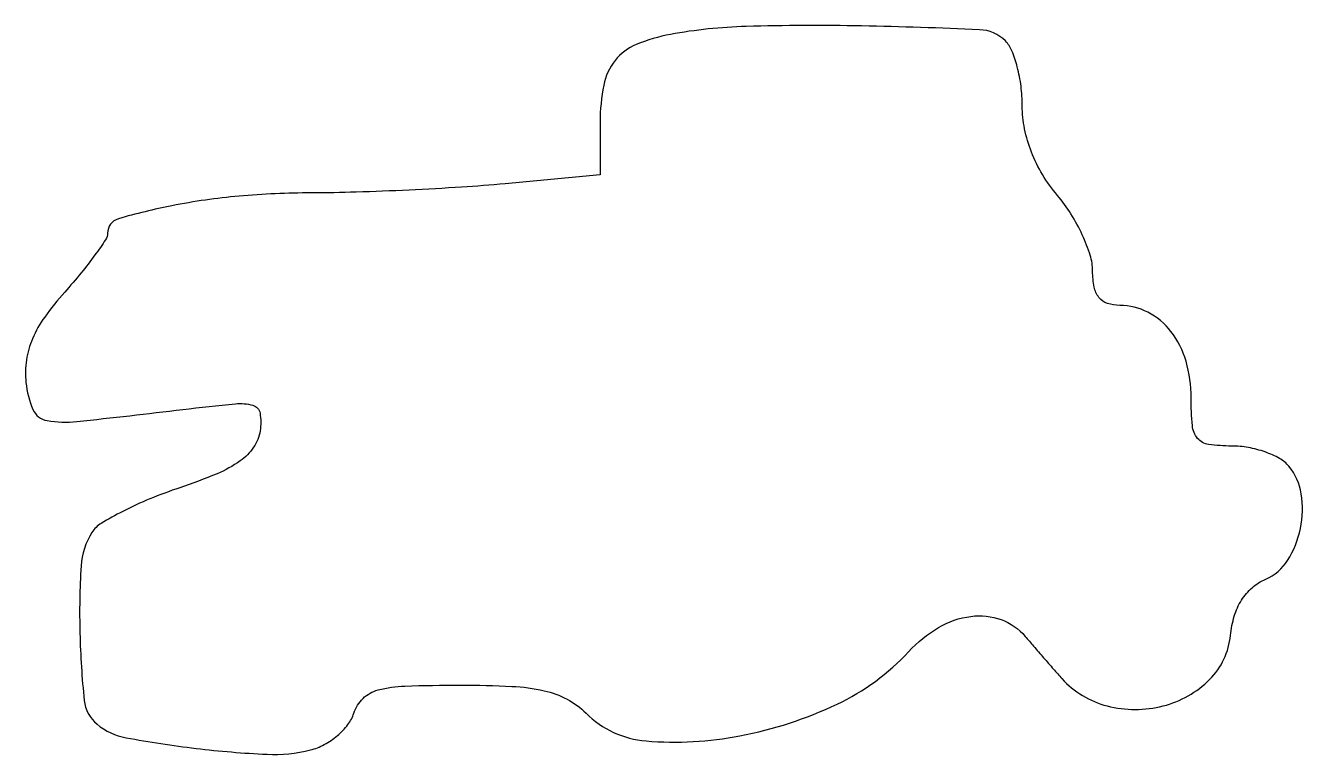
# Model space of a CAD drawing. Extents: x 0.2 to 90.9, y 0.1 to 51.9.
import ezdxf

# ---------------------------------------------------------------- set-up
doc = ezdxf.new("R2010")
doc.units = 0

msp = doc.modelspace()

# ---------------------------------------------------------------- linework, layer by layer
msp.add_lwpolyline([(46, 51.268, 0.053744), (43.569536, 50.544815, 0.125436), (42.064895, 49.410067, 0.12109), (41.255873, 47.664764, 0.0483), (41, 45.02216), (41, 41.28921), (34.25, 40.651714, -0.007454), (31.159859, 40.406287, -0.004274), (27.426563, 40.197756, -0.004269), (23.669335, 40.052228, -0.007091), (20.5, 40.001532, 0.02172), (15.345909, 39.76817, 0.026662), (10.576904, 39.086428, 0.02202), (6.768332, 38.157093, 0.333452), (6, 37.133104, -0.147394), (5.861449, 36.673312, -0.010963), (5.105215, 35.585029, -0.014456), (4.120733, 34.311601, -0.010449), (2.953924, 32.948391, 0.026655), (1.533118, 31.175234, 0.054577), (0.65954, 29.625078, 0.065654), (0.239356, 28.124457, 0.059991), (0.203924, 26.518283, 0.07739), (0.70036, 24.592199, 0.253622), (1.698505, 23.805789, 0.069779), (3.81699, 23.739671, 0.002916), (11.339444, 24.600695, -0.005598), (15.081951, 25.008744, -0.09222), (16.329121, 24.900575, -0.292892), (16.83348, 24.337577, -0.078129), (16.839444, 23.075948, -0.113166), (16.378197, 21.909596, -0.088538), (15.419407, 20.937638, -0.055621), (13.780928, 20.032986, -0.017018), (11.128585, 19.036706, 0.016444), (9.00877, 18.243231, 0.019966), (7.081437, 17.357025, 0.018937), (5.540457, 16.497533, 0.115361), (4.893898, 15.862563, 0.126432), (4.119848, 13.472522, 0.021946), (4.034692, 8.686401, 0.01895), (4.340566, 3.912898, 0.19792), (5.25, 2.218819, 0.12697), (7.314839, 1.259963, 0.015526), (12.285195, 0.503151, 0.018355), (17.33399, 0.081361, 0.073268), (20.415221, 0.389366, 0.062816), (21.399981, 0.772874, 0.0515), (22.332826, 1.410726, 0.05338), (23.077977, 2.192405, 0.087091), (23.500738, 3.002324, -0.124754), (24.153342, 4.053593, -0.127914), (25.222239, 4.655097, -0.056369), (27.134652, 4.935336, -0.008221), (31.067388, 5, -0.011732), (34.734534, 4.913943, -0.043362), (37.027669, 4.605754, -0.067946), (38.648458, 4.003168, -0.073573), (40, 3, 0.17831), (44.267467, 1.029992, 0.067186), (50.937236, 1.394494, 0.063446), (57.840856, 3.647761, 0.095807), (62.924314, 7.379476, -0.072578), (65.050165, 9.096354, -0.101388), (67.353204, 9.891337, -0.119713), (69.500201, 9.658567, -0.132198), (71.210573, 8.465296, 0.002721), (71.799812, 7.77167, 0.001617), (72.50896, 6.951422, 0.001618), (73.221305, 6.138171, 0.002793), (73.819927, 5.466798, 0.147435), (77.035128, 3.520786, 0.126339), (81.005474, 3.520123, 0.134192), (84.313939, 5.405513, 0.173754), (85.797188, 8.540144, -0.048166), (86.066186, 9.908227, -0.067346), (86.579307, 11.04231, -0.074018), (87.32939, 11.920029, -0.075719), (88.297188, 12.53319, 0.14904), (89.851601, 13.867861, 0.090841), (90.76601, 16.129466, 0.089214), (90.828194, 18.608234, 0.135787), (89.949813, 20.560472, 0.092161), (89.286374, 21.112812, 0.042696), (88.260773, 21.577139, 0.040359), (87.06687, 21.893608, 0.044639), (85.877555, 22, -0.035355), (84.237203, 22.116136, -0.184862), (83.459822, 22.547872, -0.153411), (83.088861, 23.440688, -0.02234), (83, 25.428571, 0.069864), (82.634626, 28.030693, 0.094849), (81.566706, 30.142774, 0.109009), (79.930265, 31.510995, 0.120378), (77.928571, 32, -0.081439), (77.046975, 32.144551, -0.144379), (76.448963, 32.564128, -0.12062), (76.107829, 33.303796, -0.048049), (76, 34.423275, 0.076328), (75.825119, 35.562183, 0.032326), (75.265625, 37.007468, 0.031039), (74.456809, 38.502035, 0.035367), (73.5, 39.817631, -0.039513), (72.44039, 41.300235, -0.042), (71.651619, 42.90198, -0.043527), (71.164077, 44.556055, -0.04995), (71, 46.194356, 0.031755), (70.911517, 47.586151, 0.031987), (70.6475, 48.952092, 0.033734), (70.262006, 50.106361, 0.099231), (69.8, 50.8, 0.187812), (67.969557, 51.604505, 0.005785), (59.585069, 51.866445, 0.011802), (51.388361, 51.834142, 0.038589)], format="xyb", close=True)

doc.saveas('drawing.dxf')
